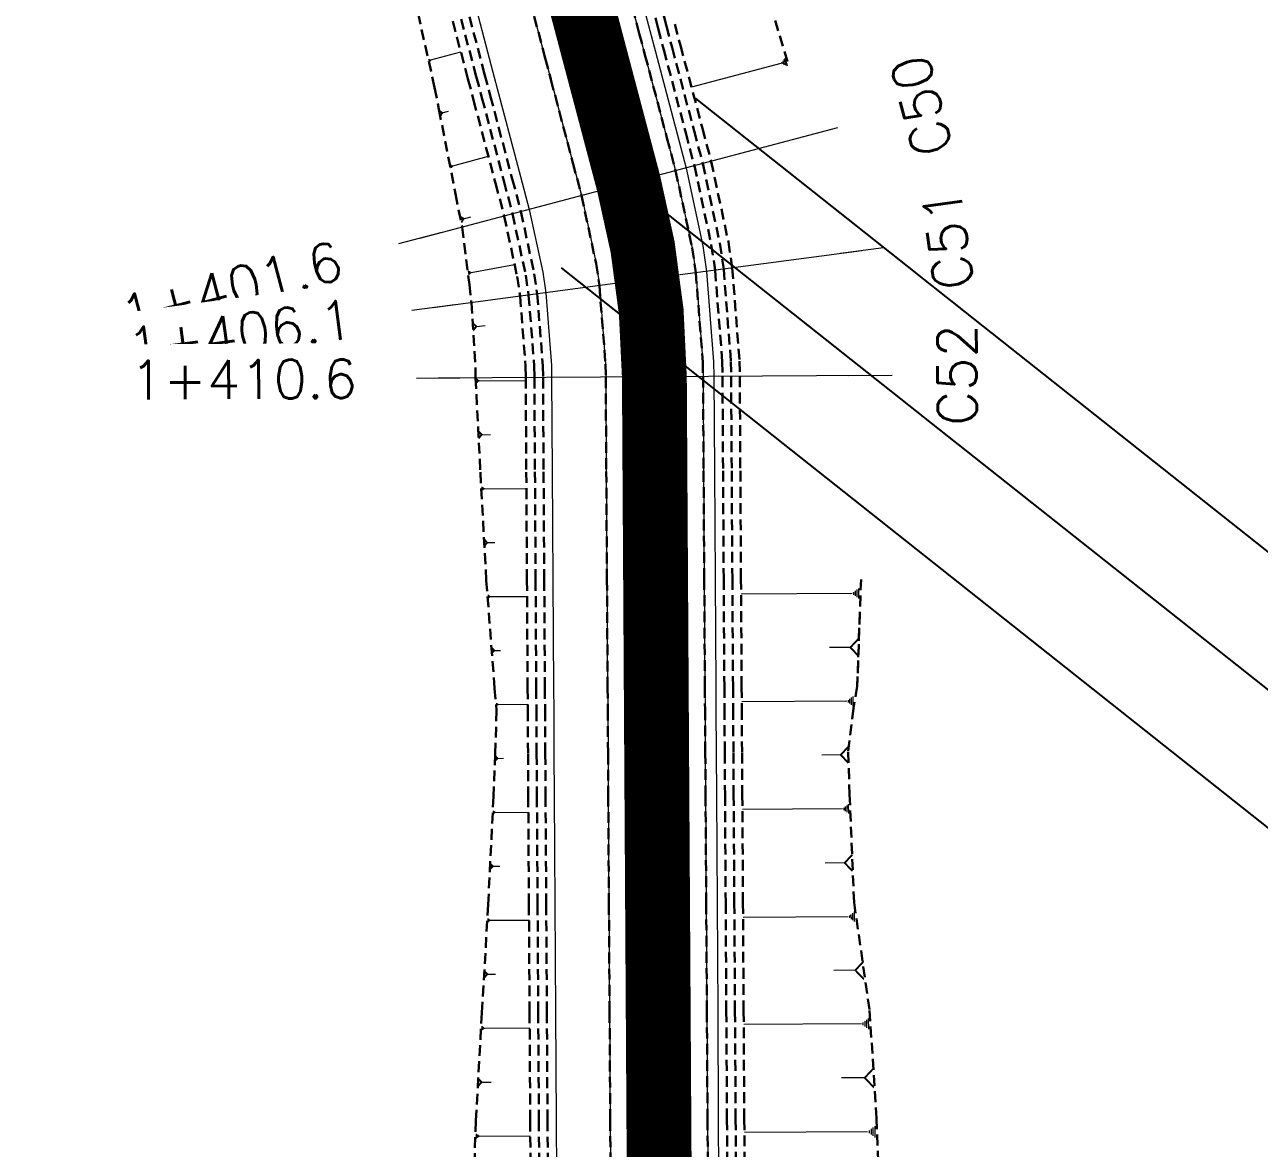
# Model space of a CAD drawing. Header units: metres. Extents: x 544752 to 548977, y 1840603 to 1844608.
# Drawn here: x 545479.4 to 545536.5, y 1843534.9 to 1843586.9 of the extents above; entities that cross this region are included whole.
import ezdxf

# ---------------------------------------------------------------- set-up
doc = ezdxf.new("R2010")
doc.units = ezdxf.units.M
doc.header["$MEASUREMENT"] = 0
for name, pattern in [('ACAD_ISO02W100', [15, 12, -3]), ('Anordnung Grundriss$0$GESTRICHELT', [0.75, 0.5, -0.25]), ('HIDDEN', [0.375, 0.25, -0.125])]:
    doc.linetypes.add(name, pattern=pattern)
doc.layers.add('C-ROAD', color=7, linetype='Continuous')
for name, color, linetype, lineweight in [('C-ROAD-CORR', 5, 'Continuous', 0), ('C-ROAD-SAMP', 150, 'HIDDEN', 0), ('C-ROAD-SAMP-TEXT', 11, 'Continuous', 0), ('C-ROAD-STAN', 11, 'Continuous', 0), ('C-TOPO-FEAT', 94, 'Continuous', 5), ('Đường', 5, 'ACAD_ISO02W100', 5)]:
    doc.layers.add(name, color=color, linetype=linetype, lineweight=lineweight)

# ---------------------------------------------------------------- blocks, each defined once
blk = doc.blocks.new('TB')
at = {"layer": 'Defpoints', "color": 5, "linetype": 'Anordnung Grundriss$0$GESTRICHELT', "lineweight": 5, "ltscale": 0.2}
blk.add_circle((-0.4049538253086098, -1.769394799566726e-07), 105.7280000291212, dxfattribs=at)
blk = doc.blocks.new('STA')
blk.add_circle((0, 0), 0.03600344113496039)
blk = doc.blocks.new('PI')
h = blk.add_hatch(color=256)
h.dxf.hatch_style = 1
h.paths.add_polyline_path([(0.01097384885793593, 0, 1), (-0.01097384885793593, 0, 1)])
at = {"xscale": 0.3048, "yscale": 0.3048, "zscale": 0.3048}
blk.add_blockref('STA', (0, 0), dxfattribs=at)

msp = doc.modelspace()

# ---------------------------------------------------------------- linework, layer by layer
at = {"layer": 'C-ROAD', "color": 3, "linetype": 'Continuous', "lineweight": 13}
for p, q in [((545507.3180593282, 1843579.51939159), (545508.4822227894, 1843575.114823768)), ((545508.4822227894, 1843575.114823768), (545508.5098867064, 1843570.559087935))]:
    msp.add_line(p, q, dxfattribs=at)
at = {"layer": 'C-ROAD', "color": 1, "linetype": 'ACAD_ISO02W100', "lineweight": -3, "ltscale": 0.1, "const_width": 3, "flags": 128}
msp.add_lwpolyline([(545507.3180593282, 1843579.51939159, -0.06316555127912712), (545508.5098867064, 1843570.559087935)], format="xyb", dxfattribs=at)
at = {"layer": 'C-ROAD', "color": 1, "linetype": 'ACAD_ISO02W100', "lineweight": 60, "ltscale": 0.1, "const_width": 3, "flags": 128}
msp.add_lwpolyline([(545508.5098867064, 1843570.559087935), (545509.2590758278, 1843447.181486077)], dxfattribs=at)
at = {"layer": 'C-ROAD-CORR', "color": 160, "linetype": 'Continuous'}
for p, q in [((545498.0700757517, 1843585.262891815, 690.9018699826336), (545498.1035787868, 1843585.136134367, 690.9018699826336)), ((545498.0953898726, 1843585.252630973, 690.8800182701692), (545498.1205171489, 1843585.157562887, 690.8800182701692)), ((545498.1207039934, 1843585.242370131, 690.8581665577049), (545498.1374555109, 1843585.178991407, 690.8581665577049)), ((545498.1460181142, 1843585.23210929, 690.8363148452405), (545498.154393873, 1843585.200419927, 690.8363148452405)), ((545498.171332235, 1843585.221848448, 690.8144631327762), (545499.5595518865, 1843585.588766307, 689.3785722886378)), ((545514.4368820833, 1843585.021141986, 693.3350416243503), (545514.4119551468, 1843585.115452095, 693.3350416243503)), ((545514.5122189572, 1843584.99060489, 693.4000740905296), (545514.4623650842, 1843585.179225107, 693.4000740905296)), ((545514.5875558311, 1843584.960067793, 693.465106556709), (545514.5127750216, 1843585.242998119, 693.465106556709)), ((545514.662892705, 1843584.929530697, 693.5301390228883), (545514.563184959, 1843585.306771131, 693.5301390228883)), ((545514.3615452094, 1843585.051679083, 693.270009158171), (545510.230091087, 1843583.959701816, 688.9966817057691)), ((545498.6967836425, 1843582.778336949, 690.6573332743318), (545498.9863253052, 1843582.854865189, 690.3578488073106)), ((545499.1915165276, 1843580.328481317, 690.5446741247835), (545500.8350715871, 1843580.762886422, 688.8446797043877)), ((545499.071635927, 1843580.377073796, 690.6481577270862), (545499.1113011794, 1843580.227001834, 690.6481577270862)), ((545499.1016060772, 1843580.364925676, 690.6222868265105), (545499.1313550164, 1843580.252371704, 690.6222868265105)), ((545499.1315762273, 1843580.352777556, 690.5964159259348), (545499.1514088535, 1843580.277741575, 690.5964159259348)), ((545499.1615463775, 1843580.340629436, 690.5705450253591), (545499.1714626905, 1843580.303111446, 690.5705450253591)), ((545499.6813022194, 1843577.877686832, 690.4465857963869), (545500.0268850296, 1843577.969027208, 690.0891357397238)), ((545499.9021077753, 1843575.46299077, 690.4754002073496), (545499.9357663927, 1843575.280151277, 690.4754002073496)), ((545499.9367883514, 1843575.445745603, 690.444397750457), (545499.9620323145, 1843575.308615983, 690.444397750457)), ((545499.9714689275, 1843575.428500436, 690.4133952935645), (545499.9882982363, 1843575.33708069, 690.4133952935645)), ((545500.0061495036, 1843575.411255269, 690.3823928366719), (545500.0145641579, 1843575.365545396, 690.3823928366719)), ((545500.0408300797, 1843575.394010102, 690.3513903797793), (545502.0438448017, 1843575.762741743, 688.3135906763521)), ((545500.2760201786, 1843572.891980249, 690.1795614854541), (545500.6845623846, 1843572.929626031, 689.768744463603)), ((545500.2807753521, 1843570.479400105, 690.0923610188532), (545500.2819666706, 1843570.283211954, 690.0923610188532)), ((545500.3136222919, 1843570.455075139, 690.0596623909656), (545500.3145157809, 1843570.307934026, 690.0596623909656)), ((545500.3464692318, 1843570.430750173, 690.026963763078), (545500.347064891, 1843570.332656098, 690.026963763078)), ((545500.3793161715, 1843570.406425208, 689.9942651351904), (545500.3796140013, 1843570.35737817, 689.9942651351904)), ((545500.4121631114, 1843570.382100242, 689.9615665073028), (545502.5607725108, 1843570.395147301, 687.8129174952361)), ((545500.5311204308, 1843567.885272796, 689.7020052572175), (545500.9256304365, 1843567.88766839, 689.3074879781778)), ((545500.5343008806, 1843565.476375055, 689.5677656457106), (545500.5353755775, 1843565.299392339, 689.5677656457106)), ((545500.5639323372, 1843565.454431332, 689.5382679824039), (545500.5647383599, 1843565.321694294, 689.5382679824039)), ((545500.5935637938, 1843565.432487608, 689.5087703190973), (545500.5941011423, 1843565.34399625, 689.5087703190973)), ((545500.6231952504, 1843565.410543885, 689.4792726557906), (545500.6234639246, 1843565.366298206, 689.4792726557906)), ((545500.652826707, 1843565.388600162, 689.449774992484), (545502.591102431, 1843565.400370005, 687.5114635336685)), ((545500.7808327697, 1843562.892282311, 689.2143451528908), (545501.1330164308, 1843562.894420885, 688.8621549987497)), ((545517.6551335504, 1843560.541737107, 692.4927572074353), (545512.5209774709, 1843560.510560834, 687.3585064725546)), ((545517.7336221375, 1843560.483611991, 692.5708913993485), (545517.7329104661, 1843560.600811118, 692.5708913993485)), ((545517.8121107246, 1843560.425486875, 692.6490255912618), (545517.8106873818, 1843560.65988513, 692.6490255912618)), ((545517.8905993117, 1843560.36736176, 692.727159783175), (545517.8884642975, 1843560.718959141, 692.727159783175)), ((545517.9690878988, 1843560.309236644, 692.8052939750883), (545517.9662412131, 1843560.778033152, 692.8052939750883)), ((545500.8206811211, 1843560.473912308, 689.0773057222534), (545500.8216220237, 1843560.318963021, 689.0773057222534)), ((545500.8466236151, 1843560.454700465, 689.0514803648061), (545500.8473292922, 1843560.338488498, 689.0514803648061)), ((545500.8725661093, 1843560.435488621, 689.0256550073589), (545500.8730365606, 1843560.358013977, 689.0256550073589)), ((545500.8985086033, 1843560.416276777, 688.9998296499116), (545500.8987438291, 1843560.377539454, 688.9998296499116)), ((545500.9244510975, 1843560.397064933, 688.9740042924643), (545502.621421562, 1843560.407369492, 687.2770025419801)), ((545501.1042510199, 1843557.904397913, 688.7222820878831), (545501.3998826758, 1843557.906193085, 688.4266449814357)), ((545517.5749586537, 1843558.043310416, 692.3102052313963), (545516.6028120653, 1843558.037407224, 691.3380407201655)), ((545501.2084544629, 1843555.473992657, 688.5521044030089), (545501.2092085727, 1843555.349804712, 688.5521044030089)), ((545501.2292467174, 1843555.458594849, 688.5314060306417), (545501.2298122998, 1843555.365453891, 688.5314060306417)), ((545501.2500389719, 1843555.443197041, 688.5107076582746), (545501.2504160269, 1843555.381103069, 688.5107076582746)), ((545501.2708312265, 1843555.427799233, 688.4900092859074), (545501.2710197539, 1843555.396752247, 688.4900092859074)), ((545501.291623481, 1843555.412401425, 688.4693109135402), (545502.6517024902, 1843555.420660269, 687.1092068293635)), ((545517.4080485849, 1843555.554435502, 692.0472580899847), (545512.5512517691, 1843555.524943444, 687.1903717321451)), ((545517.4822970327, 1843555.499450443, 692.121171287913), (545517.4816238076, 1843555.610318195, 692.121171287913)), ((545517.5565454806, 1843555.444465383, 692.1950844858412), (545517.5551990301, 1843555.666200889, 692.1950844858412)), ((545517.6307939284, 1843555.389480324, 692.2689976837695), (545517.6287742527, 1843555.722083582, 692.2689976837695)), ((545517.7050423763, 1843555.334495264, 692.3429108816978), (545517.7023494752, 1843555.777966276, 692.3429108816978)), ((545501.2518306712, 1843552.914615468, 688.4611201622728), (545501.5248361258, 1843552.916273247, 688.1881096744349)), ((545517.1292843064, 1843553.074699529, 691.6908768534543), (545516.2489399666, 1843553.069353791, 690.8105162831234)), ((545501.0567273168, 1843550.486477632, 688.5956435886116), (545501.0575765512, 1843550.346624404, 688.5956435886116)), ((545501.0801423424, 1843550.469137518, 688.5723342875169), (545501.0807792683, 1843550.364247597, 688.5723342875169)), ((545501.103557368, 1843550.451797403, 688.5490249864223), (545501.1039819852, 1843550.381870789, 688.5490249864223)), ((545501.1269723936, 1843550.434457289, 688.5257156853277), (545501.1271847023, 1843550.399493982, 688.5257156853277)), ((545501.1503874193, 1843550.417117175, 688.502406384233), (545502.6820291626, 1843550.426417804, 686.9707364027638)), ((545517.2150907866, 1843550.576341746, 691.6866984122935), (545512.581472152, 1843550.548204899, 687.0529943504331)), ((545517.2859273903, 1843550.523883344, 691.7572151714343), (545517.2852851009, 1843550.629656533, 691.7572151714343)), ((545517.3567639941, 1843550.471424943, 691.827731930575), (545517.3554794153, 1843550.68297132, 691.827731930575)), ((545517.4276005977, 1843550.418966542, 691.8982486897158), (545517.4256737297, 1843550.736286108, 691.8982486897158)), ((545517.4984372015, 1843550.36650814, 691.9687654488566), (545517.4958680441, 1843550.789600895, 691.9687654488566)), ((545517.312513691, 1843548.078454639, 691.6774806306189), (545516.4026730121, 1843548.072929789, 690.7676231775794)), ((545501.0374620843, 1843547.920187819, 688.5391021730715), (545501.3576754753, 1843547.922132259, 688.2188828785829)), ((545517.6211139474, 1843545.476696426, 691.8703325543468), (545517.6197664097, 1843545.698610963, 691.8703325543468)), ((545517.695422344, 1843545.421666971, 691.9443054303256), (545517.6934010376, 1843545.754538776, 691.9443054303256)), ((545517.7697307407, 1843545.366637516, 692.0182783063044), (545517.7670356655, 1843545.810466589, 692.0182783063044)), ((545500.808659528, 1843545.504858734, 688.6816851776924), (545500.8096542187, 1843545.341051567, 688.6816851776924)), ((545500.8360850587, 1843545.484548619, 688.6543834799801), (545500.8368310768, 1843545.361693245, 688.6543834799801)), ((545500.8635105895, 1843545.464238505, 688.6270817822677), (545500.8640079348, 1843545.382334922, 688.6270817822677)), ((545500.8909361202, 1843545.443928391, 688.5997800845554), (545500.8911847929, 1843545.4029766, 688.5997800845554)), ((545500.9183616509, 1843545.423618277, 688.572478386843), (545502.7123416468, 1843545.43451191, 686.7784653163484)), ((545517.472497154, 1843545.586755336, 691.7223868023891), (545512.6117789253, 1843545.557239466, 686.8615789594176)), ((545517.5468055507, 1843545.531725881, 691.7963596783679), (545517.5461317819, 1843545.642683149, 691.7963596783679)), ((545500.784181498, 1843542.927927411, 688.597748129279), (545501.1591073656, 1843542.930204084, 688.2228153492761)), ((545517.8039037528, 1843543.112011327, 691.9155988396625), (545516.8050800669, 1843543.105946143, 690.916756738941)), ((545518.0900436055, 1843540.632240176, 692.0551410742491), (545512.6418860214, 1843540.599157183, 686.6068830456516)), ((545518.1733325014, 1843540.570560168, 692.1380539003617), (545518.1725773048, 1843540.694927114, 692.1380539003617)), ((545518.2566213974, 1843540.508880159, 692.2209667264742), (545518.2551110039, 1843540.757614052, 692.2209667264742)), ((545518.3399102933, 1843540.447200151, 692.3038795525867), (545518.3376447031, 1843540.820300989, 692.3038795525867)), ((545518.4231991892, 1843540.385520142, 692.3867923786993), (545518.4201784023, 1843540.882987927, 692.3867923786993)), ((545500.5239439812, 1843540.526809361, 688.7391196819339), (545500.5251032698, 1843540.335895965, 688.7391196819339)), ((545500.5559077916, 1843540.503138402, 688.7073001959608), (545500.556777258, 1843540.359953355, 688.7073001959608)), ((545500.587871602, 1843540.479467442, 688.6754807099877), (545500.5884512463, 1843540.384010744, 688.6754807099877)), ((545500.6198354124, 1843540.455796482, 688.6436612240146), (545500.6201252346, 1843540.408068133, 688.6436612240146)), ((545500.6517992228, 1843540.432125522, 688.6118417380416), (545502.7426406759, 1843540.444821795, 686.5209617373622)), ((545500.5238969591, 1843537.936046982, 688.5980862834612), (545500.9548860928, 1843537.938664089, 688.1670892038994)), ((545518.239337789, 1843538.137271498, 692.0324344019731), (545517.1623361055, 1843538.130731591, 690.955412862449)), ((545500.2659278993, 1843535.546258852, 688.70444171325), (545500.2672378399, 1843535.330535858, 688.70444171325)), ((545500.3020454742, 1843535.519511801, 688.6684872180386), (545500.3030279296, 1843535.357719556, 688.6684872180386)), ((545500.3381630491, 1843535.49276475, 688.6325327228272), (545500.3388180194, 1843535.384903254, 688.6325327228272)), ((545500.374280624, 1843535.4660177, 688.5965782276159), (545500.3746081091, 1843535.412086951, 688.5965782276159)), ((545500.4103981989, 1843535.439270649, 688.5606237324045), (545502.7729489037, 1843535.453616829, 686.1980294706814)), ((545518.3740589572, 1843535.641508493, 691.987068905687), (545512.67220073, 1843535.606884946, 686.2851055567589)), ((545518.4612263103, 1843535.576956273, 692.0738426768945), (545518.4604359469, 1843535.70711453, 692.0738426768945)), ((545518.5483936636, 1843535.512404053, 692.160616448102), (545518.5468129365, 1843535.772720568, 692.160616448102)), ((545518.6355610167, 1843535.447851834, 692.2473902193095), (545518.6331899263, 1843535.838326606, 692.2473902193095)), ((545518.7227283699, 1843535.383299615, 692.334163990517), (545518.719566916, 1843535.903932643, 692.334163990517))]:
    msp.add_line(p, q, dxfattribs=at)
at = {"layer": 'C-ROAD-CORR', "color": 5, "linetype": 'Anordnung Grundriss$0$GESTRICHELT', "lineweight": 30, "extrusion": (-0.6836310250440264, -0.1806892962202012, -0.7071067810654218), "const_width": 0.1, "elevation": -706523.87646752}
msp.add_lwpolyline([(-1642983.14062613, -705546.9722181988), (-1642983.265905956, -705547.1392579667), (-1642983.391185782, -705546.9722181988)], dxfattribs=at)
at = {"layer": 'C-ROAD-CORR', "color": 5, "linetype": 'Anordnung Grundriss$0$GESTRICHELT', "lineweight": 30, "extrusion": (-0.6836310250361922, -0.1806892963914314, -0.707106781029241), "const_width": 0.1, "elevation": -706523.51531035}
msp.add_lwpolyline([(-1642978.126614399, -705546.8766999642), (-1642978.276142289, -705547.076070486), (-1642978.425670181, -705546.8766999642)], dxfattribs=at)
at = {"layer": 'C-ROAD-CORR', "color": 5, "linetype": 'Anordnung Grundriss$0$GESTRICHELT', "lineweight": 30, "extrusion": (-0.7045901082152449, -0.06492559434999588, -0.7066381298822824), "const_width": 0.1, "elevation": -504536.8714464732}
msp.add_lwpolyline([(-1785741.376395254, -502893.10456589), (-1785741.547975101, -502893.3333390187), (-1785741.719554947, -502893.10456589)], dxfattribs=at)
at = {"layer": 'C-ROAD-CORR', "color": 5, "linetype": 'Anordnung Grundriss$0$GESTRICHELT', "lineweight": 30, "extrusion": (-0.7070937448021227, -0.004293704516674381, -0.7071067813019715), "const_width": 0.1, "elevation": -394123.4420622787}
msp.add_lwpolyline([(-1840221.335499762, -393147.8362159071), (-1840221.50053355, -393148.0562609579), (-1840221.665567338, -393147.8362159071)], dxfattribs=at)
at = {"layer": 'C-ROAD-CORR', "color": 5, "linetype": 'Anordnung Grundriss$0$GESTRICHELT', "lineweight": 30, "extrusion": (-0.7070937448120668, -0.004293704339317837, -0.7071067812931044), "const_width": 0.1, "elevation": -394123.2520445694}
msp.add_lwpolyline([(-1840216.358930904, -393148.3594521392), (-1840216.506258483, -393148.5558889101), (-1840216.653586061, -393148.3594521392)], dxfattribs=at)
at = {"layer": 'C-ROAD-CORR', "color": 5, "linetype": 'Anordnung Grundriss$0$GESTRICHELT', "lineweight": 30, "extrusion": (-0.7070937448933499, -0.004293704252921292, 0.7071067812123477), "const_width": 0.1, "elevation": -393158.2207529009}
msp.add_lwpolyline([(-1840211.962141031, 394137.8374954775), (-1840211.55546685, 394137.2952632346), (-1840211.148792667, 394137.8374954775)], dxfattribs=at)
at = {"layer": 'C-ROAD-CORR', "color": 5, "linetype": 'Anordnung Grundriss$0$GESTRICHELT', "lineweight": 30, "extrusion": (-0.7070937447826863, -0.004293703996130476, -0.7071067813245684), "const_width": 0.1, "elevation": -394123.1107252691}
msp.add_lwpolyline([(-1840211.393101807, -393148.9455930279), (-1840211.516772213, -393149.1104869008), (-1840211.640442617, -393148.9455930279)], dxfattribs=at)
at = {"layer": 'C-ROAD-CORR', "color": 5, "linetype": 'Anordnung Grundriss$0$GESTRICHELT', "lineweight": 30, "extrusion": (-0.7070937449191307, -0.004293704387202233, 0.7071067811857518), "const_width": 0.1, "elevation": -393158.3224785439}
msp.add_lwpolyline([(-1840206.957819118, 394137.0121245617), (-1840206.589548201, 394136.5210966739), (-1840206.221277287, 394137.0121245619)], dxfattribs=at)
at = {"layer": 'C-ROAD-CORR', "color": 5, "linetype": 'Anordnung Grundriss$0$GESTRICHELT', "lineweight": 30, "extrusion": (-0.707093744871363, -0.004293704261407465, -0.7071067812342825), "const_width": 0.1, "elevation": -394123.0095212633}
msp.add_lwpolyline([(-1840206.411771931, -393149.226247408), (-1840206.525977207, -393149.3785211101), (-1840206.640182484, -393149.2262474082)], dxfattribs=at)
at = {"layer": 'C-ROAD-CORR', "color": 5, "linetype": 'Anordnung Grundriss$0$GESTRICHELT', "lineweight": 30, "extrusion": (-0.707093744941564, -0.004293704110583116, -0.7071067811649987), "const_width": 0.1, "elevation": -394122.8913997849}
msp.add_lwpolyline([(-1840201.399108817, -393148.9714344981), (-1840201.533062401, -393149.1500392758), (-1840201.667015983, -393148.9714344983)], dxfattribs=at)
at = {"layer": 'C-ROAD-CORR', "color": 5, "linetype": 'Anordnung Grundriss$0$GESTRICHELT', "lineweight": 30, "extrusion": (-0.7070937449709547, -0.004293704212428287, 0.7071067811349901), "const_width": 0.1, "elevation": -393158.4397651589}
msp.add_lwpolyline([(-1840201.973030658, 394137.1268616518), (-1840201.592420656, 394136.6193816507), (-1840201.211810656, 394137.1268616518)], dxfattribs=at)
at = {"layer": 'C-ROAD-CORR', "color": 5, "linetype": 'Anordnung Grundriss$0$GESTRICHELT', "lineweight": 30, "extrusion": (-0.7070937449148578, -0.004293704378595834, 0.7071067811900771), "const_width": 0.1, "elevation": -393158.5978002562}
msp.add_lwpolyline([(-1840197.040787899, 394137.6713399567), (-1840196.622953993, 394137.1142280829), (-1840196.205120088, 394137.6713399567)], dxfattribs=at)
at = {"layer": 'C-ROAD-CORR', "color": 5, "linetype": 'Anordnung Grundriss$0$GESTRICHELT', "lineweight": 30, "extrusion": (-0.7070937448887544, -0.00429370453935923, -0.7071067812152038), "const_width": 0.1, "elevation": -394122.7331020251}
msp.add_lwpolyline([(-1840196.385252963, -393148.699737861), (-1840196.542094196, -393148.9088595066), (-1840196.69893543, -393148.699737861)], dxfattribs=at)
at = {"layer": 'C-ROAD-CORR', "color": 5, "linetype": 'Anordnung Grundriss$0$GESTRICHELT', "lineweight": 30, "extrusion": (-0.7070937448877138, -0.004293704288831535, 0.7071067812177655), "const_width": 0.1, "elevation": -393158.8015373481}
msp.add_lwpolyline([(-1840192.096270163, 394138.0839434982), (-1840191.645732369, 394137.4832264401), (-1840191.195194575, 394138.0839434982)], dxfattribs=at)
at = {"layer": 'C-ROAD-CORR', "color": 5, "linetype": 'Anordnung Grundriss$0$GESTRICHELT', "lineweight": 30, "extrusion": (-0.707093744985264, -0.004293704393334345, -0.7071067811195826), "const_width": 0.1, "elevation": -394122.5276452851}
msp.add_lwpolyline([(-1840191.371707765, -393148.4624261418), (-1840191.552001721, -393148.702818082), (-1840191.732295676, -393148.4624261417)], dxfattribs=at)
at = {"layer": 'C-ROAD-CORR', "color": 92, "linetype": 'Anordnung Grundriss$0$GESTRICHELT', "lineweight": 30}
for points in [[(545507.4062801043, 1843591.51277441, 689.4680178776064), (545508.6839463708, 1843586.678773074, 688.9180178776103), (545508.9450985036, 1843585.690713992, 688.8055991053927), (545509.9616126375, 1843581.844771739, 688.3904559019459), (545510.3634801696, 1843580.324321338, 688.2387111885967), (545511.1428177054, 1843576.680230724, 687.9323091063824), (545511.3194634778, 1843575.492210658, 687.8406822546267), (545511.6495063988, 1843571.269803835, 687.5450584563646), (545511.6598286327, 1843570.578215412, 687.5008891136672), (545511.6863283453, 1843566.214202502, 687.2287039518924), (545511.7166894198, 1843561.214294682, 686.9832455929659), (545511.7470504942, 1843556.214386862, 686.8086833795851), (545511.7532562299, 1843555.192416865, 686.7817297252383), (545511.7655400423, 1843553.169499995, 686.73130835057), (545511.7774115686, 1843551.214479043, 686.6775659002745), (545511.8077726429, 1843546.214571223, 686.4945087674387), (545511.8381337173, 1843541.214663403, 686.2458699751915), (545511.8684947917, 1843536.214755584, 685.9316495235327), (545511.898855866, 1843531.214847764, 685.5518474124626)], [(545507.7930002111, 1843591.614987711, 689.4680178776064), (545509.0706664777, 1843586.780986376, 688.9180178776103), (545509.3318186104, 1843585.792927294, 688.8055991053927), (545510.3483327443, 1843581.94698504, 688.3904559019459), (545510.7502002764, 1843580.42653464, 688.2387111885967), (545511.5375169724, 1843576.745134412, 687.9323091063824), (545511.7159713128, 1843575.544950934, 687.8406822546267), (545512.0493933413, 1843571.279313472, 687.5450584563646), (545512.0598212583, 1843570.580644298, 687.5008891136672), (545512.0863209709, 1843566.216631387, 687.2287039518924), (545512.1166820454, 1843561.216723568, 686.9832455929659), (545512.1470431198, 1843556.216815748, 686.8086833795851), (545512.1532488555, 1843555.194845751, 686.7817297252383), (545512.1655326679, 1843553.171928881, 686.73130835057), (545512.1774041941, 1843551.216907928, 686.6775659002745), (545512.2077652685, 1843546.217000109, 686.4945087674387), (545512.2381263429, 1843541.217092289, 686.2458699751915), (545512.2684874173, 1843536.217184469, 685.9316495235327), (545512.2988484916, 1843531.21727665, 685.5518474124626)], [(545498.9951177806, 1843589.289635106, 689.3880178776063), (545500.2727840472, 1843584.45563377, 688.8380178776102), (545500.5339361799, 1843583.467574688, 688.7255991053927), (545501.5504503138, 1843579.621632435, 688.3104559019458), (545501.9523178459, 1843578.101182034, 688.1587111885966), (545502.5581086476, 1843575.268575528, 687.8523091063823), (545502.6954180665, 1843574.345109641, 687.7606822546267), (545502.9519653986, 1843571.062969238, 687.4650584563645), (545502.9599890265, 1843570.525387143, 687.4208891136672), (545502.9864887391, 1843566.161374232, 687.1487039518923), (545503.0168498136, 1843561.161466412, 686.9032455929658), (545503.047210888, 1843556.161558593, 686.728683379585), (545503.0534166237, 1843555.139588596, 686.7017297252382), (545503.0657004361, 1843553.116671725, 686.6513083505699), (545503.0775719624, 1843551.161650773, 686.5975659002745), (545503.1079330368, 1843546.161742953, 686.4145087674386), (545503.1382941111, 1843541.161835134, 686.1658699751914), (545503.1686551855, 1843536.161927314, 685.8516495235326), (545503.1990162599, 1843531.162019494, 685.4718474124626)], [(545499.3818378875, 1843589.391848407, 689.3880178776063), (545500.659504154, 1843584.557847072, 688.8380178776102), (545500.9206562868, 1843583.56978799, 688.7255991053927), (545501.9371704207, 1843579.723845736, 688.3104559019458), (545502.3390379527, 1843578.203395336, 688.1587111885966), (545502.9528079147, 1843575.333479215, 687.8523091063823), (545503.0919259015, 1843574.397849918, 687.7606822546267), (545503.3518523412, 1843571.072478874, 687.4650584563645), (545503.3599816521, 1843570.527816029, 687.4208891136672), (545503.3864813647, 1843566.163803118, 687.1487039518923), (545503.4168424392, 1843561.163895298, 686.9032455929658), (545503.4472035136, 1843556.163987479, 686.728683379585), (545503.4534092493, 1843555.142017482, 686.7017297252382), (545503.4656930617, 1843553.119100611, 686.6513083505699), (545503.477564588, 1843551.164079659, 686.5975659002745), (545503.5079256623, 1843546.164171839, 686.4145087674386), (545503.5382867367, 1843541.16426402, 686.1658699751914), (545503.5686478111, 1843536.1643562, 685.8516495235326), (545503.5990088854, 1843531.16444838, 685.4718474124626)]]:
    msp.add_polyline3d(points, dxfattribs=at)
at = {"layer": 'C-ROAD-CORR', "color": 5, "linetype": 'Anordnung Grundriss$0$GESTRICHELT', "lineweight": 30}
for points in [[(545506.5361598639, 1843591.282794482, 689.8880178776063), (545507.8138261305, 1843586.448793147, 689.3380178776102), (545508.0749782632, 1843585.460734064, 689.2255991053927), (545509.0914923971, 1843581.614791811, 688.8104559019458), (545509.4933599292, 1843580.094341411, 688.6587111885966), (545510.2547443546, 1843576.534197428, 688.3523091063823), (545510.4273208492, 1843575.373545035, 688.2606822546267), (545510.749760778, 1843571.248407152, 687.9650584563645), (545510.7598452253, 1843570.572750419, 687.9208891136672), (545510.7863449379, 1843566.208737508, 687.6487039518923), (545510.8167060124, 1843561.208829689, 687.4032455929658), (545510.8470670867, 1843556.208921869, 687.228683379585), (545510.8532728225, 1843555.186951872, 687.2017297252382), (545510.8655566348, 1843553.164035002, 687.1513083505699), (545510.8774281611, 1843551.209014049, 687.0975659002745), (545510.9077892355, 1843546.209106229, 686.9145087674386), (545510.9381503098, 1843541.20919841, 686.6658699751914), (545510.9685113842, 1843536.20929059, 686.3516495235326), (545510.9988724586, 1843531.209382771, 685.9718474124626)], [(545502.185558662, 1843590.132894842, 689.8880178776063), (545503.4632249286, 1843585.298893506, 689.3380178776102), (545503.7243770614, 1843584.310834424, 689.2255991053927), (545504.7408911953, 1843580.464892171, 688.8104559019458), (545505.1427587273, 1843578.94444177, 688.6587111885966), (545505.8143776006, 1843575.804030947, 688.3523091063823), (545505.9666077052, 1843574.780216923, 688.2606822546267), (545506.2510326746, 1843571.14142374, 687.9650584563645), (545506.2599281875, 1843570.545425452, 687.9208891136672), (545506.2864279001, 1843566.181412541, 687.6487039518923), (545506.3167889746, 1843561.181504722, 687.4032455929658), (545506.3471500489, 1843556.181596902, 687.228683379585), (545506.3533557847, 1843555.159626905, 687.2017297252382), (545506.3656395971, 1843553.136710034, 687.1513083505699), (545506.3775111233, 1843551.181689082, 687.0975659002745), (545506.4078721977, 1843546.181781262, 686.9145087674386), (545506.438233272, 1843541.181873443, 686.6658699751914), (545506.4685943464, 1843536.181965623, 686.3516495235326), (545506.4989554208, 1843531.182057803, 685.9718474124626)]]:
    msp.add_polyline3d(points, dxfattribs=at)
at = {"layer": 'C-ROAD-CORR', "color": 160, "linetype": 'Anordnung Grundriss$0$GESTRICHELT', "lineweight": 30}
for points in [[(545506.5361598639, 1843591.282794482, 689.7380178776064), (545507.8138261305, 1843586.448793147, 689.1880178776103), (545508.0749782632, 1843585.460734064, 689.0755991053927), (545509.0914923971, 1843581.614791811, 688.6604559019459), (545509.4933599292, 1843580.094341411, 688.5087111885966), (545510.2547443546, 1843576.534197428, 688.2023091063824), (545510.4273208492, 1843575.373545035, 688.1106822546267), (545510.749760778, 1843571.248407152, 687.8150584563646), (545510.7598452253, 1843570.572750419, 687.7708891136672), (545510.7863449379, 1843566.208737508, 687.4987039518924), (545510.8167060124, 1843561.208829689, 687.2532455929659), (545510.8470670867, 1843556.208921869, 687.0786833795851), (545510.8532728225, 1843555.186951872, 687.0517297252383), (545510.8655566348, 1843553.164035002, 687.00130835057), (545510.8774281611, 1843551.209014049, 686.9475659002745), (545510.9077892355, 1843546.209106229, 686.7645087674387), (545510.9381503098, 1843541.20919841, 686.5158699751914), (545510.9685113842, 1843536.20929059, 686.2016495235326), (545510.9988724586, 1843531.209382771, 685.8218474124626)], [(545502.185558662, 1843590.132894842, 689.7380178776064), (545503.4632249286, 1843585.298893506, 689.1880178776103), (545503.7243770614, 1843584.310834424, 689.0755991053927), (545504.7408911953, 1843580.464892171, 688.6604559019459), (545505.1427587273, 1843578.94444177, 688.5087111885966), (545505.8143776006, 1843575.804030947, 688.2023091063824), (545505.9666077052, 1843574.780216923, 688.1106822546267), (545506.2510326746, 1843571.14142374, 687.8150584563646), (545506.2599281875, 1843570.545425452, 687.7708891136672), (545506.2864279001, 1843566.181412541, 687.4987039518924), (545506.3167889746, 1843561.181504722, 687.2532455929659), (545506.3471500489, 1843556.181596902, 687.0786833795851), (545506.3533557847, 1843555.159626905, 687.0517297252383), (545506.3656395971, 1843553.136710034, 687.00130835057), (545506.3775111233, 1843551.181689082, 686.9475659002745), (545506.4078721977, 1843546.181781262, 686.7645087674387), (545506.438233272, 1843541.181873443, 686.5158699751914), (545506.4685943464, 1843536.181965623, 686.2016495235326), (545506.4989554208, 1843531.182057803, 685.8218474124626)]]:
    msp.add_polyline3d(points, dxfattribs=at)
at = {"layer": 'C-ROAD-CORR', "color": 150, "linetype": 'Anordnung Grundriss$0$GESTRICHELT', "lineweight": 30}
msp.add_polyline3d([(545504.360859263, 1843590.707844662, 689.9555178776063), (545505.6385255295, 1843585.873843326, 689.4055178776102), (545505.8996776623, 1843584.885784244, 689.2930991053927), (545506.9161917962, 1843581.039841991, 688.8779559019458), (545507.3180593282, 1843579.51939159, 688.7262111885966), (545508.0345609776, 1843576.169114188, 688.4198091063823), (545508.1969642772, 1843575.076880979, 688.3281822546267), (545508.5003967263, 1843571.194915446, 688.0325584563645), (545508.5098867064, 1843570.559087935, 687.9883891136672), (545508.536386419, 1843566.195075025, 687.7162039518923), (545508.5667474935, 1843561.195167205, 687.4707455929658), (545508.5971085678, 1843556.195259385, 687.296183379585), (545508.6033143036, 1843555.173289388, 687.2692297252382), (545508.615598116, 1843553.150372518, 687.2188083505699), (545508.6274696422, 1843551.195351566, 687.1650659002745), (545508.6578307166, 1843546.195443746, 686.9820087674386), (545508.688191791, 1843541.195535926, 686.7333699751914), (545508.7185528653, 1843536.195628107, 686.4191495235326), (545508.7489139397, 1843531.195720287, 686.0393474124626)], dxfattribs=at)
msp.add_polyline3d([(545504.360859263, 1843590.707844662, 689.9555178776063), (545505.6385255295, 1843585.873843326, 689.4055178776102), (545505.8996776623, 1843584.885784244, 689.2930991053927), (545506.9161917962, 1843581.039841991, 688.8779559019458), (545507.3180593282, 1843579.51939159, 688.7262111885966), (545508.0345609776, 1843576.169114188, 688.4198091063823), (545508.1969642772, 1843575.076880979, 688.3281822546267), (545508.5003967263, 1843571.194915446, 688.0325584563645), (545508.5098867064, 1843570.559087935, 687.9883891136672), (545508.536386419, 1843566.195075025, 687.7162039518923), (545508.5667474935, 1843561.195167205, 687.4707455929658), (545508.5971085678, 1843556.195259385, 687.296183379585), (545508.6033143036, 1843555.173289388, 687.2692297252382), (545508.615598116, 1843553.150372518, 687.2188083505699), (545508.6274696422, 1843551.195351566, 687.1650659002745), (545508.6578307166, 1843546.195443746, 686.9820087674386), (545508.688191791, 1843541.195535926, 686.7333699751914), (545508.7185528653, 1843536.195628107, 686.4191495235326), (545508.7489139397, 1843531.195720287, 686.0393474124626)], dxfattribs=at)
at = {"layer": 'C-ROAD-CORR', "color": 1, "linetype": 'Anordnung Grundriss$0$GESTRICHELT', "lineweight": 30}
for points in [[(545498.6083976738, 1843589.187421805, 689.7880178776063), (545499.8860639404, 1843584.353420469, 689.2380178776102), (545500.1472160731, 1843583.365361387, 689.1255991053927), (545501.163730207, 1843579.519419134, 688.7104559019458), (545501.5655977391, 1843577.998968733, 688.5587111885966), (545502.1634093806, 1843575.203671841, 688.2523091063823), (545502.2989102314, 1843574.292369365, 688.1606822546266), (545502.552078456, 1843571.053459601, 687.8650584563645), (545502.559996401, 1843570.522958257, 687.8208891136671), (545502.5864961136, 1843566.158945346, 687.5487039518923), (545502.616857188, 1843561.159037526, 687.3032455929658), (545502.6472182624, 1843556.159129707, 687.128683379585), (545502.6534239982, 1843555.13715971, 687.1017297252382), (545502.6657078105, 1843553.114242839, 687.0513083505699), (545502.6775793368, 1843551.159221887, 686.9975659002745), (545502.7079404112, 1843546.159314067, 686.8145087674386), (545502.7383014855, 1843541.159406248, 686.5658699751914), (545502.7686625599, 1843536.159498428, 686.2516495235326), (545502.7990236343, 1843531.159590608, 685.8718474124626)], [(545497.250232862, 1843588.828447687, 691.1928218046515), (545498.3456347988, 1843583.946272392, 690.8313450559881), (545498.544403165, 1843582.941724768, 690.7834522966497), (545499.3158946241, 1843579.031021008, 690.6217457989441), (545499.6140658755, 1843577.483162829, 690.577258276285), (545499.9565299501, 1843574.840776279, 690.4888264904562), (545500.0448708743, 1843573.992555215, 690.4345736213475), (545500.2332414968, 1843570.998315773, 690.1845510054512), (545500.2421810025, 1843570.508883724, 690.1387472442602), (545500.4638451001, 1843566.146055915, 689.6713940993395), (545500.7373528333, 1843561.147624562, 689.1827845990433), (545501.1229804386, 1843556.149874036, 688.6529493048425), (545501.2131459867, 1843555.128413871, 688.5420342902621), (545501.1522056735, 1843553.10505236, 688.5648383911337), (545501.0698561111, 1843551.149459266, 688.6053187666871), (545500.8241397898, 1843546.147875014, 688.6983441193763), (545500.5324510105, 1843541.146011603, 688.7717611181555), (545500.2543484606, 1843536.144230691, 688.7660099778114), (545500.0863387962, 1843531.1431183, 688.584582262695)], [(545509.4573865845, 1843586.883199677, 689.3180178776103), (545509.7185387173, 1843585.895140595, 689.2055991053927), (545510.7350528511, 1843582.049198342, 688.7904559019458), (545511.1369203832, 1843580.528747941, 688.6387111885966), (545511.9322162395, 1843576.810038099, 688.3323091063824), (545512.1124791479, 1843575.597691211, 688.2406822546267), (545512.4492802839, 1843571.288823108, 687.9450584563646), (545512.4598138839, 1843570.583073184, 687.9008891136672), (545512.4863135965, 1843566.219060273, 687.6287039518924), (545512.516674671, 1843561.219152454, 687.3832455929659), (545512.5470357453, 1843556.219244634, 687.2086833795851), (545512.5532414811, 1843555.197274637, 687.1817297252383), (545512.5655252935, 1843553.174357767, 687.13130835057), (545512.5773968197, 1843551.219336814, 687.0775659002745), (545512.6077578941, 1843546.219428995, 686.8945087674387), (545512.6381189685, 1843541.219521175, 686.6458699751914), (545512.6684800428, 1843536.219613355, 686.3316495235326), (545512.6988411172, 1843531.219705536, 685.9518474124626)], [(545514.0902329527, 1843587.050615297, 693.7274164695785), (545514.6721394263, 1843585.147110313, 693.596023380847)], [(545518.0127300872, 1843559.599149544, 692.81164032077), (545517.8955927267, 1843556.25172282, 692.5573389690313), (545517.7219258851, 1843555.228660578, 692.3505094212429), (545517.4720737316, 1843553.204151932, 692.0379472478675), (545517.5398165103, 1843551.249470249, 692.0400770800061), (545517.7473096849, 1843546.250638033, 692.0341553130903), (545518.4649537577, 1843541.25490362, 692.472812190336), (545518.7844887808, 1843536.256751759, 692.447771018681), (545518.9756876973, 1843531.2578206, 692.2288097150749), (545519.2389613674, 1843526.259327101, 692.0163428344113), (545519.4334670389, 1843523.215509061, 691.8889982815942), (545519.5657285096, 1843521.261219156, 691.806802324135), (545519.9035049975, 1843516.263178063, 691.5961103220519), (545520.2460468389, 1843511.265165907, 691.3901837614068), (545520.7265175761, 1843506.267991301, 691.3221886394591), (545521.3221996925, 1843501.271516295, 691.3694070207241), (545522.028034813, 1843496.275710175, 691.5267804370496), (545522.6266960631, 1843491.279253259, 691.5769780069432), (545523.2023369094, 1843486.282656557, 691.60415474869), (545523.1535540227, 1843481.282268149, 691.0068962452641), (545522.7140616782, 1843476.279507226, 690.018921080828)]]:
    msp.add_polyline3d(points, dxfattribs=at)
at = {"layer": 'C-ROAD-CORR', "color": 11, "linetype": 'Anordnung Grundriss$0$GESTRICHELT', "lineweight": 30}
for points in [[(545497.250232862, 1843588.828447687, 691.1928218046515), (545498.3456347988, 1843583.946272392, 690.8313450559881), (545498.544403165, 1843582.941724768, 690.7834522966497), (545499.3158946241, 1843579.031021008, 690.6217457989441), (545499.6140658755, 1843577.483162829, 690.577258276285), (545499.9565299501, 1843574.840776279, 690.4888264904562), (545500.0448708743, 1843573.992555215, 690.4345736213475), (545500.2332414968, 1843570.998315773, 690.1845510054512), (545500.2421810025, 1843570.508883724, 690.1387472442602), (545500.4638451001, 1843566.146055915, 689.6713940993395), (545500.7373528333, 1843561.147624562, 689.1827845990433), (545501.1229804386, 1843556.149874036, 688.6529493048425), (545501.2131459867, 1843555.128413871, 688.5420342902621), (545501.1522056735, 1843553.10505236, 688.5648383911337), (545501.0698561111, 1843551.149459266, 688.6053187666871), (545500.8241397898, 1843546.147875014, 688.6983441193763), (545500.5324510105, 1843541.146011603, 688.7717611181555), (545500.2543484606, 1843536.144230691, 688.7660099778114), (545500.0863387962, 1843531.1431183, 688.584582262695)], [(545518.0685386823, 1843561.193988133, 692.9327989427372), (545517.8955927267, 1843556.25172282, 692.5573389690313), (545517.7219258851, 1843555.228660578, 692.3505094212429), (545517.4720737316, 1843553.204151932, 692.0379472478675), (545517.5398165103, 1843551.249470249, 692.0400770800061), (545517.7473096849, 1843546.250638033, 692.0341553130903), (545518.4649537577, 1843541.25490362, 692.472812190336), (545518.7844887808, 1843536.256751759, 692.447771018681), (545518.9756876973, 1843531.2578206, 692.2288097150749), (545519.2389613674, 1843526.259327101, 692.0163428344113), (545519.4334670389, 1843523.215509061, 691.8889982815942), (545519.5657285096, 1843521.261219156, 691.806802324135), (545519.9035049975, 1843516.263178063, 691.5961103220519), (545520.2460468389, 1843511.265165907, 691.3901837614068), (545520.7265175761, 1843506.267991301, 691.3221886394591), (545521.3221996925, 1843501.271516295, 691.3694070207241), (545522.028034813, 1843496.275710175, 691.5267804370496), (545522.6266960631, 1843491.279253259, 691.5769780069432), (545523.2023369094, 1843486.282656557, 691.60415474869), (545523.1535540227, 1843481.282268149, 691.0068962452641), (545522.7140616782, 1843476.279507226, 690.018921080828)]]:
    msp.add_polyline3d(points, dxfattribs=at)
at = {"layer": 'C-ROAD-SAMP', "color": 1, "linetype": 'Continuous', "lineweight": 13}
for points in [[(545516.9860619991, 1843582.074724124), (545507.3180593282, 1843579.51939159), (545497.6500566574, 1843576.964059057)], [(545518.1096601525, 1843576.395387895), (545508.1969642773, 1843575.07688098), (545498.2842684021, 1843573.758374064)], [(545518.5097023458, 1843570.619810084), (545508.5098867065, 1843570.559087936), (545498.5100710671, 1843570.498365787)]]:
    msp.add_lwpolyline(points, dxfattribs=at)
at = {"layer": 'C-ROAD-SAMP-TEXT', "color": 1, "linetype": 'Continuous', "lineweight": -3}
for p, q in [((545506.3512590611, 1843579.263858337), (545508.2848595954, 1843579.774924844)), ((545507.2056946898, 1843574.945030288), (545509.1882338648, 1843575.208731671)), ((545507.5099051426, 1843570.553015721), (545509.5098682705, 1843570.565160151))]:
    msp.add_line(p, q, dxfattribs=at)
at = {"layer": 'C-ROAD-SAMP-TEXT', "color": 4, "linetype": 'Continuous', "lineweight": 5}
for p, q in [((545498.6168569245, 1843577.21959231), (545496.6832563903, 1843576.708525804)), ((545499.2755379897, 1843573.890224756), (545497.2929988146, 1843573.626523372)), ((545499.510052631, 1843570.504438002), (545497.5100895031, 1843570.492293572))]:
    msp.add_line(p, q, dxfattribs=at)
at = {"layer": 'C-ROAD-SAMP-TEXT', "color": 4, "linetype": 'Continuous', "lineweight": 9}
for p, q in [((545519.10092974, 1843576.527238587), (545517.1183905649, 1843576.263537204)), ((545519.5096839097, 1843570.625882299), (545517.5097207818, 1843570.613737869))]:
    msp.add_line(p, q, dxfattribs=at)
at = {"layer": 'C-TOPO-FEAT', "color": 94, "linetype": 'Continuous', "lineweight": 0, "ltscale": 2}
for points in [[(545507.0195599975, 1843591.410561108, 689.8680178776063), (545508.297226264, 1843586.576559773, 689.3180178776103), (545508.5583783968, 1843585.588500691, 689.2055991053927), (545509.5748925307, 1843581.742558438, 688.7904559019458), (545509.9767600627, 1843580.222108037, 688.6387111885966), (545510.7481184384, 1843576.615327037, 688.3323091063824), (545510.9229556429, 1843575.439470381, 688.2406822546267), (545511.2496194562, 1843571.260294198, 687.9450584563646), (545511.2598360071, 1843570.575786526, 687.9008891136672), (545511.2863357197, 1843566.211773616, 687.6287039518924), (545511.3166967942, 1843561.211865796, 687.3832455929659), (545511.3470578686, 1843556.211957976, 687.2086833795851), (545511.3532636043, 1843555.189987979, 687.1817297252383), (545511.3655474167, 1843553.167071109, 687.13130835057), (545511.377418943, 1843551.212050157, 687.0775659002745), (545511.4077800174, 1843546.212142337, 686.8945087674387), (545511.4381410917, 1843541.212234517, 686.6458699751914), (545511.4685021661, 1843536.212326698, 686.3316495235326), (545511.4988632405, 1843531.212418878, 685.9518474124626)], [(545506.5361598639, 1843591.282794482, 689.4380178776063), (545507.8138261305, 1843586.448793147, 688.8880178776102), (545508.0749782632, 1843585.460734064, 688.7755991053926), (545509.0914923971, 1843581.614791811, 688.3604559019458), (545509.4933599292, 1843580.094341411, 688.2087111885966), (545510.2547443546, 1843576.534197428, 687.9023091063823), (545510.4273208492, 1843575.373545035, 687.8106822546266), (545510.749760778, 1843571.248407152, 687.5150584563645), (545510.7598452253, 1843570.572750419, 687.4708891136671), (545510.7863449379, 1843566.208737508, 687.1987039518923), (545510.8167060124, 1843561.208829689, 686.9532455929658), (545510.8470670867, 1843556.208921869, 686.778683379585), (545510.8532728225, 1843555.186951872, 686.7517297252382), (545510.8655566348, 1843553.164035002, 686.7013083505699), (545510.8774281611, 1843551.209014049, 686.6475659002745), (545510.9077892355, 1843546.209106229, 686.4645087674386), (545510.9381503098, 1843541.20919841, 686.2158699751914), (545510.9685113842, 1843536.20929059, 685.9016495235326), (545510.9988724586, 1843531.209382771, 685.5218474124625)], [(545504.360859263, 1843590.707844662, 689.8055178776063), (545505.6385255295, 1843585.873843326, 689.2555178776103), (545505.8996776623, 1843584.885784244, 689.1430991053927), (545506.9161917962, 1843581.039841991, 688.7279559019458), (545507.3180593282, 1843579.51939159, 688.5762111885966), (545508.0345609776, 1843576.169114188, 688.2698091063824), (545508.1969642772, 1843575.076880979, 688.1781822546267), (545508.5003967263, 1843571.194915446, 687.8825584563646), (545508.5098867064, 1843570.559087935, 687.8383891136672), (545508.536386419, 1843566.195075025, 687.5662039518924), (545508.5667474935, 1843561.195167205, 687.3207455929659), (545508.5971085678, 1843556.195259385, 687.1461833795851), (545508.6033143036, 1843555.173289388, 687.1192297252383), (545508.615598116, 1843553.150372518, 687.06880835057), (545508.6274696422, 1843551.195351566, 687.0150659002745), (545508.6578307166, 1843546.195443746, 686.8320087674387), (545508.688191791, 1843541.195535926, 686.5833699751914), (545508.7185528653, 1843536.195628107, 686.2691495235326), (545508.7489139397, 1843531.195720287, 685.8893474124626)], [(545504.360859263, 1843590.707844662, 689.8055178776063), (545505.6385255295, 1843585.873843326, 689.2555178776103), (545505.8996776623, 1843584.885784244, 689.1430991053927), (545506.9161917962, 1843581.039841991, 688.7279559019458), (545507.3180593282, 1843579.51939159, 688.5762111885966), (545508.0345609776, 1843576.169114188, 688.2698091063824), (545508.1969642772, 1843575.076880979, 688.1781822546267), (545508.5003967263, 1843571.194915446, 687.8825584563646), (545508.5098867064, 1843570.559087935, 687.8383891136672), (545508.536386419, 1843566.195075025, 687.5662039518924), (545508.5667474935, 1843561.195167205, 687.3207455929659), (545508.5971085678, 1843556.195259385, 687.1461833795851), (545508.6033143036, 1843555.173289388, 687.1192297252383), (545508.615598116, 1843553.150372518, 687.06880835057), (545508.6274696422, 1843551.195351566, 687.0150659002745), (545508.6578307166, 1843546.195443746, 686.8320087674387), (545508.688191791, 1843541.195535926, 686.5833699751914), (545508.7185528653, 1843536.195628107, 686.2691495235326), (545508.7489139397, 1843531.195720287, 685.8893474124626)], [(545504.360859263, 1843590.707844662, 689.5055178776063), (545505.6385255295, 1843585.873843326, 688.9555178776102), (545505.8996776623, 1843584.885784244, 688.8430991053926), (545506.9161917962, 1843581.039841991, 688.4279559019458), (545507.3180593282, 1843579.51939159, 688.2762111885966), (545508.0345609776, 1843576.169114188, 687.9698091063823), (545508.1969642772, 1843575.076880979, 687.8781822546266), (545508.5003967263, 1843571.194915446, 687.5825584563645), (545508.5098867064, 1843570.559087935, 687.5383891136671), (545508.536386419, 1843566.195075025, 687.2662039518923), (545508.5667474935, 1843561.195167205, 687.0207455929658), (545508.5971085678, 1843556.195259385, 686.846183379585), (545508.6033143036, 1843555.173289388, 686.8192297252382), (545508.615598116, 1843553.150372518, 686.7688083505699), (545508.6274696422, 1843551.195351566, 686.7150659002745), (545508.6578307166, 1843546.195443746, 686.5320087674386), (545508.688191791, 1843541.195535926, 686.2833699751914), (545508.7185528653, 1843536.195628107, 685.9691495235326), (545508.7489139397, 1843531.195720287, 685.5893474124625)], [(545504.360859263, 1843590.707844662, 689.5055178776063), (545505.6385255295, 1843585.873843326, 688.9555178776102), (545505.8996776623, 1843584.885784244, 688.8430991053926), (545506.9161917962, 1843581.039841991, 688.4279559019458), (545507.3180593282, 1843579.51939159, 688.2762111885966), (545508.0345609776, 1843576.169114188, 687.9698091063823), (545508.1969642772, 1843575.076880979, 687.8781822546266), (545508.5003967263, 1843571.194915446, 687.5825584563645), (545508.5098867064, 1843570.559087935, 687.5383891136671), (545508.536386419, 1843566.195075025, 687.2662039518923), (545508.5667474935, 1843561.195167205, 687.0207455929658), (545508.5971085678, 1843556.195259385, 686.846183379585), (545508.6033143036, 1843555.173289388, 686.8192297252382), (545508.615598116, 1843553.150372518, 686.7688083505699), (545508.6274696422, 1843551.195351566, 686.7150659002745), (545508.6578307166, 1843546.195443746, 686.5320087674386), (545508.688191791, 1843541.195535926, 686.2833699751914), (545508.7185528653, 1843536.195628107, 685.9691495235326), (545508.7489139397, 1843531.195720287, 685.5893474124625)], [(545502.185558662, 1843590.132894842, 689.4380178776063), (545503.4632249286, 1843585.298893506, 688.8880178776102), (545503.7243770614, 1843584.310834424, 688.7755991053926), (545504.7408911953, 1843580.464892171, 688.3604559019458), (545505.1427587273, 1843578.94444177, 688.2087111885966), (545505.8143776006, 1843575.804030947, 687.9023091063823), (545505.9666077052, 1843574.780216923, 687.8106822546266), (545506.2510326746, 1843571.14142374, 687.5150584563645), (545506.2599281875, 1843570.545425452, 687.4708891136671), (545506.2864279001, 1843566.181412541, 687.1987039518923), (545506.3167889746, 1843561.181504722, 686.9532455929658), (545506.3471500489, 1843556.181596902, 686.778683379585), (545506.3533557847, 1843555.159626905, 686.7517297252382), (545506.3656395971, 1843553.136710034, 686.7013083505699), (545506.3775111233, 1843551.181689082, 686.6475659002745), (545506.4078721977, 1843546.181781262, 686.4645087674386), (545506.438233272, 1843541.181873443, 686.2158699751914), (545506.4685943464, 1843536.181965623, 685.9016495235326), (545506.4989554208, 1843531.182057803, 685.5218474124625)], [(545499.7685579943, 1843589.494061708, 689.7880178776063), (545501.0462242608, 1843584.660060373, 689.2380178776102), (545501.3073763936, 1843583.672001291, 689.1255991053927), (545502.3238905275, 1843579.826059038, 688.7104559019458), (545502.7257580595, 1843578.305608637, 688.5587111885966), (545503.3475071817, 1843575.398382902, 688.2523091063823), (545503.4884337365, 1843574.450590194, 688.1606822546266), (545503.7517392837, 1843571.081988511, 687.8650584563645), (545503.7599742777, 1843570.530244915, 687.8208891136671), (545503.7864739903, 1843566.166232004, 687.5487039518923), (545503.8168350648, 1843561.166324185, 687.3032455929658), (545503.8471961392, 1843556.166416365, 687.128683379585), (545503.8534018749, 1843555.144446368, 687.1017297252382), (545503.8656856873, 1843553.121529497, 687.0513083505699), (545503.8775572135, 1843551.166508545, 686.9975659002745), (545503.9079182879, 1843546.166600725, 686.8145087674386), (545503.9382793623, 1843541.166692906, 686.5658699751914), (545503.9686404367, 1843536.166785086, 686.2516495235326), (545503.999001511, 1843531.166877266, 685.8718474124626)]]:
    msp.add_polyline3d(points, dxfattribs=at)

# ---------------------------------------------------------------- block references
at = {"layer": 'C-ROAD-STAN', "color": 3, "linetype": 'Continuous', "lineweight": -3, "xscale": 45.56286554269575, "yscale": 45.56286554269575, "zscale": 45.56286554269575, "rotation": 334.5}
msp.add_blockref('PI', (545508.4822227894, 1843575.114823768), dxfattribs=at)
at = {"layer": 'Đường', "rotation": 257.913224924322}
msp.add_blockref('TB', (545598.6728051361, 1843441.848021386), dxfattribs=at)

# ---------------------------------------------------------------- texts
at = {"layer": 'C-ROAD-SAMP-TEXT', "color": 1, "linetype": 'Continuous', "lineweight": 13, "insert": (545520.8532630674, 1843583.096857137), "char_height": 1.8, "width": 4.761428571428572, "attachment_point": 5, "rotation": 104.80518520438851, "bg_fill": 3, "box_fill_scale": 1.416666666666667, "bg_fill_color": 256, "bg_fill_true_color": 13158600, "bg_fill_transparency": 0}
msp.add_mtext('{\\Fsimplex.shx|c0;C50}', dxfattribs=at)
at = {"layer": 'C-ROAD-SAMP-TEXT', "color": 1, "linetype": 'Continuous', "lineweight": -3, "insert": (545488.9488542536, 1843574.664259777), "char_height": 1.8, "width": 10.47514285714286, "attachment_point": 5, "rotation": 14.805185204388504, "bg_fill": 3, "box_fill_scale": 1.416666666666667, "bg_fill_color": 256, "bg_fill_true_color": 13158600, "bg_fill_transparency": 0}
msp.add_mtext('{\\Fsimplex.shx|c0;1+401.6}', dxfattribs=at)

# ---------------------------------------------------------------- next in the draw order: linework, layer by layer
at = {"layer": 'C-ROAD', "color": 1, "linetype": 'ACAD_ISO02W100', "lineweight": 60, "ltscale": 0.1, "const_width": 3, "flags": 128}
msp.add_lwpolyline([(545480.88680694, 1843679.521021658), (545507.3180593282, 1843579.51939159)], dxfattribs=at)

# ---------------------------------------------------------------- next in the draw order: texts
at = {"layer": 'C-ROAD-SAMP-TEXT', "color": 1, "linetype": 'Continuous', "lineweight": 13, "insert": (545522.0747385025, 1843576.922790661), "char_height": 1.8, "width": 3.982285714285715, "attachment_point": 5, "rotation": 97.57654981365354, "bg_fill": 3, "box_fill_scale": 1.416666666666667, "bg_fill_color": 256, "bg_fill_true_color": 13158600, "bg_fill_transparency": 0}
msp.add_mtext('{\\Fsimplex.shx|c0;C51}', dxfattribs=at)
at = {"layer": 'C-ROAD-SAMP-TEXT', "color": 1, "linetype": 'Continuous', "lineweight": -3, "insert": (545489.3628421145, 1843572.57171784), "char_height": 1.8, "width": 10.12885714285714, "attachment_point": 5, "rotation": 7.5765498136535445, "bg_fill": 3, "box_fill_scale": 1.416666666666667, "bg_fill_color": 256, "bg_fill_true_color": 13158600, "bg_fill_transparency": 0}
msp.add_mtext('{\\Fsimplex.shx|c0;1+406.1}', dxfattribs=at)

# ---------------------------------------------------------------- next in the draw order: texts
at = {"layer": 'C-ROAD-SAMP-TEXT', "color": 1, "linetype": 'Continuous', "lineweight": 13, "insert": (545522.5096286016, 1843570.644098944), "char_height": 1.8, "width": 4.761428571428572, "attachment_point": 5, "rotation": 90.34791442266209, "bg_fill": 3, "box_fill_scale": 1.416666666666667, "bg_fill_color": 256, "bg_fill_true_color": 13158600, "bg_fill_transparency": 0}
msp.add_mtext('{\\Fsimplex.shx|c0;C52}', dxfattribs=at)
at = {"layer": 'C-ROAD-SAMP-TEXT', "color": 1, "linetype": 'Continuous', "lineweight": -3, "insert": (545489.5102369917, 1843570.443715853), "char_height": 1.8, "width": 10.47514285714286, "attachment_point": 5, "rotation": 0.34791442266209077, "bg_fill": 3, "box_fill_scale": 1.416666666666667, "bg_fill_color": 256, "bg_fill_true_color": 13158600, "bg_fill_transparency": 0}
msp.add_mtext('{\\Fsimplex.shx|c0;1+410.6}', dxfattribs=at)

# ---------------------------------------------------------------- next in the draw order: linework, layer by layer
at = {"elevation": 690.895678664936}
for points in [[(545559.1645997899, 1843544.825259208), (545510.4228655775, 1843583.438597906)], [(545556.0597935411, 1843540.906052891), (545507.3180593287, 1843579.519391589)], [(545552.9549872923, 1843536.986846574), (545504.2132530799, 1843575.600185272)]]:
    msp.add_lwpolyline(points, dxfattribs=at)

doc.saveas('drawing.dxf')
